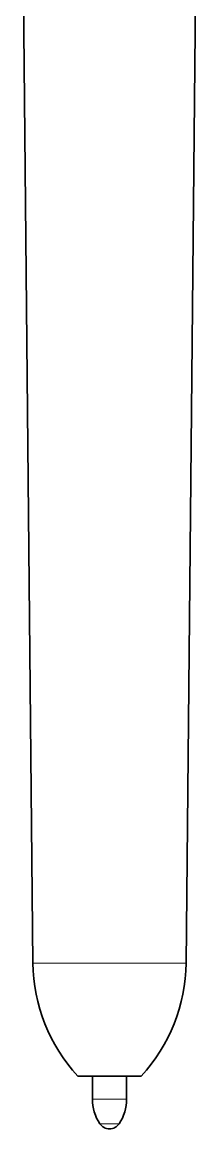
# Model space of a CAD drawing. Extents: x 377 to 822, y 181 to 641.
# Drawn here: x 591.8 to 603.6, y 492.6 to 567 of the extents above; entities that cross this region are included whole.
import ezdxf

# ---------------------------------------------------------------- set-up
doc = ezdxf.new("R2010")
doc.units = 0

msp = doc.modelspace()

# ---------------------------------------------------------------- linework, layer by layer
at = {"color": 7, "lineweight": 35}
for p, q in [((592.533, 503.751), (591.803, 578.701)), ((602.833, 503.751), (603.563, 578.701))]:
    msp.add_line(p, q, dxfattribs=at)
at = {"color": 7, "lineweight": 13, "ltscale": 0.128751}
for p, q in [((592.533, 503.751), (597.683, 503.751)), ((597.683, 503.751), (602.833, 503.751))]:
    msp.add_line(p, q, dxfattribs=at)
at = {"color": 7, "lineweight": 35, "ltscale": 0.053375}
for p, q in [((595.548, 496.151), (597.683, 496.151)), ((597.683, 496.151), (599.818, 496.151))]:
    msp.add_line(p, q, dxfattribs=at)
at = {"color": 7, "lineweight": 35, "ltscale": 0.03875}
for p, q in [((596.533, 494.601), (596.533, 496.151)), ((598.833, 494.601), (598.833, 496.151))]:
    msp.add_line(p, q, dxfattribs=at)
at = {"color": 7, "lineweight": 13, "ltscale": 0.042534}
msp.add_line((598.234, 494.601), (596.533, 494.601), dxfattribs=at)
at = {"color": 7, "lineweight": 13, "ltscale": 0.014967}
msp.add_line((598.833, 494.601), (598.234, 494.601), dxfattribs=at)
at = {"color": 7, "lineweight": 13, "ltscale": 0.024042}
msp.add_line((597.994, 492.949), (597.033, 492.949), dxfattribs=at)
at = {"color": 7, "lineweight": 13, "ltscale": 0.008459}
msp.add_line((598.333, 492.949), (597.994, 492.949), dxfattribs=at)
at = {"color": 7, "lineweight": 35}
for centre, radius, start, end in [((603.898, 503.861), 11.366, 180.55804, 222.71947), ((591.467, 503.861), 11.366, 317.28054, 359.44197), ((599.512, 494.601), 2.979, 180.00001, 213.67754), ((595.854, 494.601), 2.979, 326.32246, 0), ((597.683, 493.382), 0.781, 213.67754, 270), ((597.683, 493.382), 0.781, 270, 326.32246)]:
    msp.add_arc(centre, radius, start, end, dxfattribs=at)

doc.saveas('drawing.dxf')
